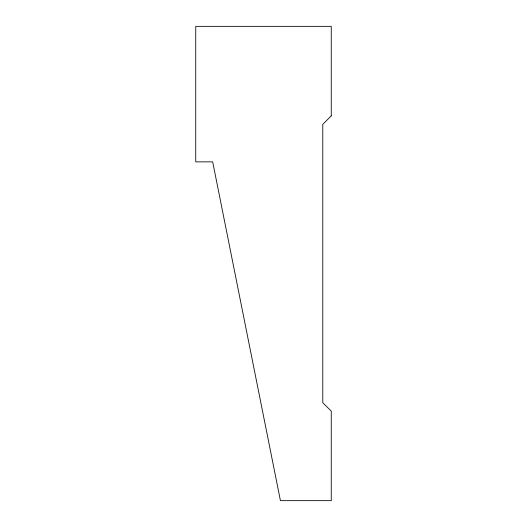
<?xml version="1.0" encoding="UTF-8"?>
<svg xmlns="http://www.w3.org/2000/svg" width="527" height="527" viewBox="0 0 527 527"><rect width="100%" height="100%" fill="white"/><g stroke="black" fill="none" stroke-linecap="round" stroke-linejoin="round"><path stroke-width="0.79" d="M331.259 115.854L322.787 124.326L322.787 402.674L331.259 411.146L331.259 500.65L280.436 500.65L212.684 161.861L195.741 161.861L195.741 26.35L331.259 26.35L331.259 115.854"/></g></svg>
